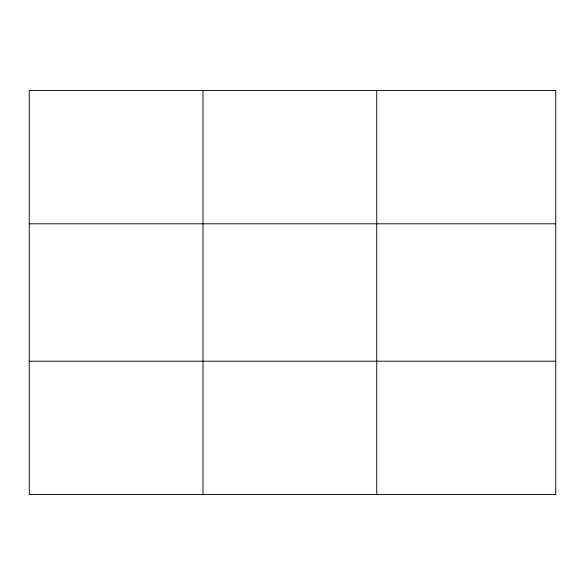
<?xml version="1.0" encoding="UTF-8"?>
<svg xmlns="http://www.w3.org/2000/svg" width="585" height="585" viewBox="0 0 585 585"><rect width="100%" height="100%" fill="white"/><g stroke="black" fill="none" stroke-linecap="round" stroke-linejoin="round"><path stroke-width="0.88" d="M202.995 494.559L202.995 90.441M376.74 494.559L376.74 90.441M29.25 223.799L555.75 223.799M29.25 361.201L555.75 361.201M555.75 90.441L555.75 494.559L29.25 494.559L29.25 90.441L555.75 90.441"/></g></svg>
